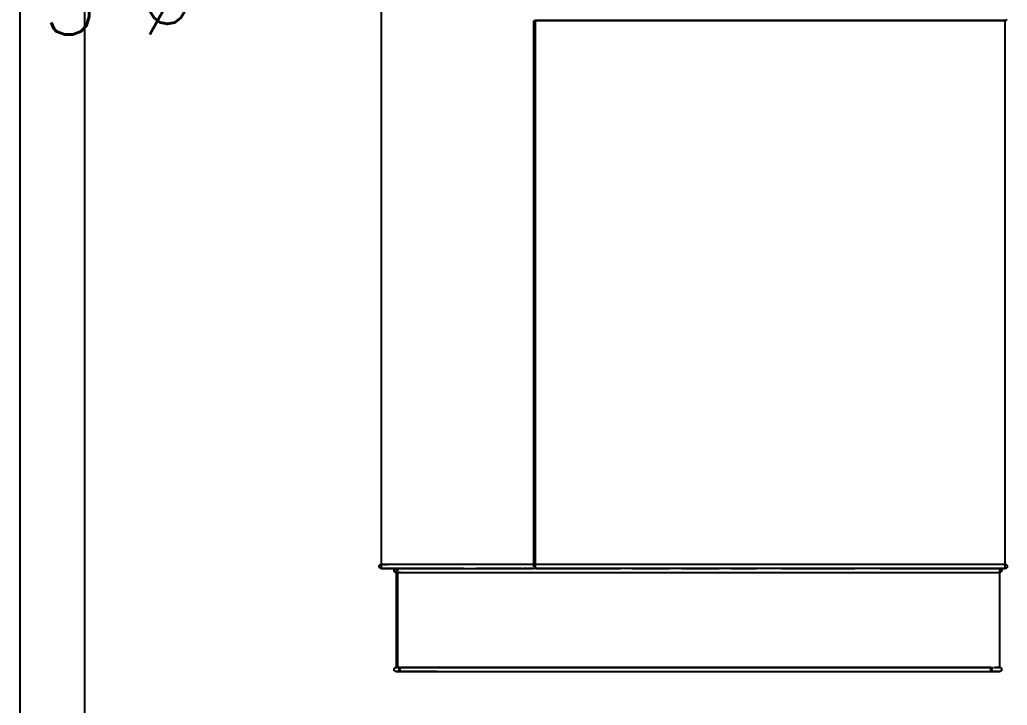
# Model space of a CAD drawing. Header units: metres. Extents: x -658 to -58, y -713 to -118.
# Drawn here: x -320.395 to -318.829, y -143.551 to -142.464 of the extents above; entities that cross this region are included whole.
import ezdxf
from ezdxf.enums import TextEntityAlignment as Align

# ---------------------------------------------------------------- set-up
doc = ezdxf.new("R2010")
doc.units = ezdxf.units.M
doc.header["$LTSCALE"] = 100
doc.layers.add('DRAIN-LW', color=2, linetype='Continuous')
doc.layers.add('plan', color=8, linetype='Continuous')
doc.layers.add('DRAINAGE  TEXT', color=3, linetype='Continuous', lineweight=25)
doc.styles.add('mech', font='romans.shx')

# ---------------------------------------------------------------- blocks, each defined once
blk = doc.blocks.new('Boxplay_Two_Seat_Settee_Sofa__-_HighTower_13286 - Boxplay_Two_Seat_Settee_Sofa__-_HighTower_13286-V113-الدور الارضي')
for p, q in [((-0.8402, 0.454), (-0.8431, 0.454)), ((-0.8431, 0.4488), (-0.8431, 0.454)), ((-0.8431, 0.454), (-0.8431, 0.454)), ((-0.8431, 0.4468), (-0.8431, 0.454)), ((-0.8431, 0.3237), (-0.8431, 0.4488)), ((0.3431, 0.454), (-0.8399, 0.454)), ((-0.8367, 0.454), (-0.8367, 0.4446)), ((-1.0065, 0.4304), (-1.0065, 0.4304)), ((-1.0033, 0.4227), (-1.0033, 0.4273)), ((-1.0033, 0.4273), (-1.0033, 0.4241)), ((-1.0004, 0.4276), (-0.8488, 0.4276)), ((-0.8466, 0.4305), (-1.0002, 0.4305)), ((-1.0001, 0.4304), (-1.0001, 0.4227)), ((-1.0001, 0.4238), (-1.0001, 0.4284)), ((-1.0001, 0.4229), (-1.0001, -0.5114)), ((-0.8494, 0.4304), (-0.8494, 0.4304)), ((-0.8469, 0.4276), (-0.8453, 0.4276)), ((-0.8431, 0.4305), (-0.8463, 0.4305)), ((-0.8431, 0.4304), (-0.8431, 0.4282)), ((-1.0065, 0.3652), (-1.0065, 0.2479)), ((-0.8431, 0.251), (-0.8431, 0.3028)), ((-0.8431, 0.2446), (-0.8431, 0.251)), ((-0.8431, 0.2312), (-0.8431, 0.2446)), ((-0.8431, 0.2233), (-0.8431, 0.229)), ((-1.0065, 0.2088), (-1.0065, 0.1517)), ((-0.8401, 0.2098), (-0.8431, 0.2098)), ((-0.8431, 0.2087), (-0.8431, 0.0744)), ((0.0263, 0.2127), (-0.8408, 0.2127)), ((0.0263, 0.2098), (-0.8399, 0.2098)), ((-0.8367, 0.2096), (-0.8367, 0.2098)), ((-0.8367, 0.2088), (-0.8367, 0.2096)), ((-0.8367, 0.2088), (-0.8367, 0.2096)), ((-0.8367, 0.2085), (-0.8367, 0.2088)), ((-0.8367, 0.2085), (-0.8367, 0.2088)), ((0.0263, 0.2098), (0.0263, 0.2098)), ((0.0263, 0.2041), (0.0263, 0.2098)), ((0.0263, -0.5224), (0.0263, 0.2041)), ((-1.0065, 0.1338), (-1.0065, 0.0737)), ((-0.8431, 0.0558), (-0.8431, -0.0038)), ((-1.0065, 0.0349), (-1.0065, -0.0637)), ((-0.8431, -0.0222), (-0.8431, -0.0819)), ((-1.0065, -0.1027), (-1.0065, -0.1447)), ((-0.8431, -0.0997), (-0.8431, -0.1416)), ((-1.0065, -0.1632), (-1.0065, -0.2972)), ((-0.8431, -0.1806), (-0.8431, -0.2972)), ((-1.0065, -0.3362), (-1.0065, -0.511)), ((-0.8431, -0.3364), (-0.8431, -0.5128)), ((-1.0033, -0.5157), (-1.0033, -0.5112)), ((-1.0033, -0.5122), (-1.0033, -0.5157)), ((-1.0033, -0.5157), (-1.0033, -0.5157)), ((-0.8431, -0.5128), (-0.8431, -0.5188)), ((-1.0001, -0.5189), (-1.0001, -0.5258)), ((-1.0001, -0.5267), (-0.8431, -0.5267)), ((-0.8431, -0.5188), (-0.8431, -0.5258)), ((-0.8431, -0.5282), (-0.8431, -0.5252)), ((-0.8431, -0.5347), (-0.8431, -0.5282)), ((0.0263, -0.5282), (0.0263, -0.5224)), ((0.0263, -0.5347), (0.0263, -0.5282)), ((-0.8431, -0.5355), (0.0263, -0.5355))]:
    blk.add_line(p, q)
at = {"flags": 128}
for points in [[(-0.8431, 0.454), (-0.8431, 0.4541), (-0.8431, 0.4542), (-0.8431, 0.4544), (-0.843, 0.4545), (-0.843, 0.4546), (-0.843, 0.4547), (-0.8429, 0.4549), (-0.8429, 0.455), (-0.8429, 0.4551), (-0.8428, 0.4552), (-0.8428, 0.4553), (-0.8427, 0.4555), (-0.8427, 0.4556), (-0.8426, 0.4557), (-0.8425, 0.4558), (-0.8424, 0.4559), (-0.8424, 0.456), (-0.8423, 0.4561), (-0.8422, 0.4562), (-0.8421, 0.4563), (-0.842, 0.4564), (-0.8419, 0.4564), (-0.8418, 0.4565), (-0.8417, 0.4566), (-0.8416, 0.4567), (-0.8415, 0.4567), (-0.8414, 0.4568), (-0.8413, 0.4568), (-0.8412, 0.4569), (-0.841, 0.4569), (-0.8409, 0.457), (-0.8408, 0.457), (-0.8407, 0.4571), (-0.8406, 0.4571), (-0.8404, 0.4571), (-0.8403, 0.4571), (-0.8402, 0.4572), (-0.8401, 0.4572), (-0.8399, 0.4572), (-0.8399, 0.4572)], [(-0.8399, 0.4572), (-0.8398, 0.4572), (-0.8396, 0.4572), (-0.8395, 0.4571), (-0.8394, 0.4571), (-0.8393, 0.4571), (-0.8391, 0.4571), (-0.839, 0.457), (-0.8389, 0.457), (-0.8388, 0.457), (-0.8387, 0.4569), (-0.8385, 0.4569), (-0.8384, 0.4568), (-0.8383, 0.4567), (-0.8382, 0.4567), (-0.8381, 0.4566), (-0.838, 0.4565), (-0.8379, 0.4565), (-0.8378, 0.4564), (-0.8377, 0.4563), (-0.8376, 0.4562), (-0.8375, 0.4561), (-0.8375, 0.456), (-0.8374, 0.4559), (-0.8373, 0.4558), (-0.8372, 0.4557), (-0.8372, 0.4556), (-0.8371, 0.4555), (-0.837, 0.4554), (-0.837, 0.4553), (-0.8369, 0.4551), (-0.8369, 0.455), (-0.8369, 0.4549), (-0.8368, 0.4548), (-0.8368, 0.4547), (-0.8368, 0.4545), (-0.8368, 0.4544), (-0.8367, 0.4543), (-0.8367, 0.4542), (-0.8367, 0.454), (-0.8367, 0.454)], [(-0.8431, 0.454), (-0.8431, 0.454), (-0.8431, 0.454), (-0.8431, 0.4539), (-0.8431, 0.4539), (-0.8431, 0.4539), (-0.8431, 0.4538), (-0.8431, 0.4537), (-0.8431, 0.4537), (-0.8431, 0.4536), (-0.8431, 0.4535), (-0.8431, 0.4534), (-0.8431, 0.4533), (-0.8431, 0.4531), (-0.8431, 0.453), (-0.8431, 0.4529), (-0.8431, 0.4527), (-0.8431, 0.4526), (-0.8431, 0.4524), (-0.8431, 0.4522), (-0.8431, 0.4521), (-0.8431, 0.4519), (-0.8431, 0.4517), (-0.8431, 0.4515), (-0.8431, 0.4513), (-0.8431, 0.4511), (-0.8431, 0.4509), (-0.8431, 0.4506), (-0.8431, 0.4504), (-0.8431, 0.4502), (-0.8431, 0.4499), (-0.8431, 0.4497), (-0.8431, 0.4495), (-0.8431, 0.4492), (-0.8431, 0.449), (-0.8431, 0.4488)], [(-0.8431, 0.4488), (-0.8431, 0.4022), (-0.8431, 0.3552), (-0.8431, 0.308), (-0.8431, 0.2608), (-0.8431, 0.251)], [(-0.8367, 0.4488), (-0.8367, 0.4491), (-0.8367, 0.4493), (-0.8367, 0.4496), (-0.8367, 0.4498), (-0.8367, 0.45), (-0.8367, 0.4503), (-0.8367, 0.4505), (-0.8367, 0.4507), (-0.8367, 0.451), (-0.8367, 0.4512), (-0.8367, 0.4514), (-0.8367, 0.4516), (-0.8367, 0.4518), (-0.8367, 0.452), (-0.8367, 0.4521), (-0.8367, 0.4523), (-0.8367, 0.4525), (-0.8367, 0.4526), (-0.8367, 0.4528), (-0.8367, 0.4529), (-0.8367, 0.4531), (-0.8367, 0.4532), (-0.8367, 0.4533), (-0.8367, 0.4534), (-0.8367, 0.4535), (-0.8367, 0.4536), (-0.8367, 0.4537), (-0.8367, 0.4538), (-0.8367, 0.4538), (-0.8367, 0.4539), (-0.8367, 0.4539), (-0.8367, 0.454), (-0.8367, 0.454), (-0.8367, 0.454)], [(-0.8367, 0.454), (-0.8367, 0.454), (-0.8367, 0.454)], [(-0.8367, 0.251), (-0.8367, 0.2983), (-0.8367, 0.3455), (-0.8367, 0.3925), (-0.8367, 0.4392), (-0.8367, 0.4488)], [(-1.0065, 0.4304), (-1.0065, 0.4306), (-1.0065, 0.4307), (-1.0065, 0.4308), (-1.0064, 0.4309), (-1.0064, 0.4311), (-1.0064, 0.4312), (-1.0064, 0.4313), (-1.0063, 0.4314), (-1.0063, 0.4315), (-1.0062, 0.4317), (-1.0062, 0.4318), (-1.0061, 0.4319), (-1.0061, 0.432), (-1.006, 0.4321), (-1.0059, 0.4322), (-1.0058, 0.4323), (-1.0058, 0.4324), (-1.0057, 0.4325), (-1.0056, 0.4326), (-1.0055, 0.4327), (-1.0054, 0.4328), (-1.0053, 0.4329), (-1.0052, 0.433), (-1.0051, 0.433), (-1.005, 0.4331), (-1.0049, 0.4332), (-1.0048, 0.4332), (-1.0047, 0.4333), (-1.0046, 0.4333), (-1.0045, 0.4334), (-1.0043, 0.4334), (-1.0042, 0.4335), (-1.0041, 0.4335), (-1.004, 0.4335), (-1.0038, 0.4336), (-1.0037, 0.4336), (-1.0036, 0.4336), (-1.0035, 0.4336), (-1.0033, 0.4336), (-1.0033, 0.4336)], [(-1.0065, 0.4304), (-1.0065, 0.4304), (-1.0065, 0.4304), (-1.0065, 0.4304), (-1.0065, 0.4303), (-1.0065, 0.4303), (-1.0065, 0.4302), (-1.0065, 0.4301), (-1.0065, 0.43), (-1.0065, 0.4299), (-1.0065, 0.4298), (-1.0065, 0.4297), (-1.0065, 0.4295), (-1.0065, 0.4294), (-1.0065, 0.4292), (-1.0065, 0.429), (-1.0065, 0.4289), (-1.0065, 0.4287), (-1.0065, 0.4285), (-1.0065, 0.4282), (-1.0065, 0.428), (-1.0065, 0.4278), (-1.0065, 0.4276), (-1.0065, 0.4273), (-1.0065, 0.427), (-1.0065, 0.4268), (-1.0065, 0.4265), (-1.0065, 0.4262), (-1.0065, 0.426), (-1.0065, 0.4257), (-1.0065, 0.4254), (-1.0065, 0.4251), (-1.0065, 0.4248), (-1.0065, 0.4245), (-1.0065, 0.4242), (-1.0065, 0.4238), (-1.0065, 0.4235), (-1.0065, 0.4232), (-1.0065, 0.4229)], [(-1.0065, 0.373), (-1.0065, 0.3958), (-1.0065, 0.4131), (-1.0065, 0.4251), (-1.0065, 0.4304)], [(-1.0065, 0.4229), (-1.0065, 0.0708), (-1.0065, -0.2814), (-1.0065, -0.5114)], [(-1.0033, 0.4336), (-1.0032, 0.4336), (-1.003, 0.4336), (-1.0029, 0.4336), (-1.0028, 0.4336), (-1.0027, 0.4335), (-1.0025, 0.4335), (-1.0024, 0.4335), (-1.0023, 0.4334), (-1.0022, 0.4334), (-1.0021, 0.4334), (-1.0019, 0.4333), (-1.0018, 0.4332), (-1.0017, 0.4332), (-1.0016, 0.4331), (-1.0015, 0.4331), (-1.0014, 0.433), (-1.0013, 0.4329), (-1.0012, 0.4328), (-1.0011, 0.4327), (-1.001, 0.4326), (-1.0009, 0.4326), (-1.0009, 0.4325), (-1.0008, 0.4324), (-1.0007, 0.4323), (-1.0006, 0.4321), (-1.0006, 0.432), (-1.0005, 0.4319), (-1.0004, 0.4318), (-1.0004, 0.4317), (-1.0003, 0.4316), (-1.0003, 0.4315), (-1.0003, 0.4313), (-1.0002, 0.4312), (-1.0002, 0.4311), (-1.0002, 0.431), (-1.0002, 0.4308), (-1.0001, 0.4307), (-1.0001, 0.4306), (-1.0001, 0.4305), (-1.0001, 0.4304)], [(-1.0001, -0.5114), (-1.0001, -0.1593), (-1.0001, 0.193), (-1.0001, 0.4229)], [(-0.8494, 0.4304), (-0.8494, 0.4306), (-0.8494, 0.4307), (-0.8494, 0.4308), (-0.8494, 0.4309), (-0.8494, 0.4311), (-0.8493, 0.4312), (-0.8493, 0.4313), (-0.8493, 0.4314), (-0.8492, 0.4315), (-0.8492, 0.4317), (-0.8491, 0.4318), (-0.8491, 0.4319), (-0.849, 0.432), (-0.8489, 0.4321), (-0.8489, 0.4322), (-0.8488, 0.4323), (-0.8487, 0.4324), (-0.8486, 0.4325), (-0.8485, 0.4326), (-0.8485, 0.4327), (-0.8484, 0.4328), (-0.8483, 0.4329), (-0.8482, 0.433), (-0.8481, 0.433), (-0.848, 0.4331), (-0.8479, 0.4332), (-0.8477, 0.4332), (-0.8476, 0.4333), (-0.8475, 0.4333), (-0.8474, 0.4334), (-0.8473, 0.4334), (-0.8472, 0.4335), (-0.847, 0.4335), (-0.8469, 0.4335), (-0.8468, 0.4336), (-0.8467, 0.4336), (-0.8465, 0.4336), (-0.8464, 0.4336), (-0.8463, 0.4336), (-0.8462, 0.4336)], [(-0.8494, 0.4304), (-0.8494, 0.4304), (-0.8494, 0.4304), (-0.8494, 0.4304), (-0.8494, 0.4303), (-0.8494, 0.4303), (-0.8494, 0.4302), (-0.8494, 0.4301), (-0.8494, 0.43), (-0.8494, 0.4299), (-0.8494, 0.4298), (-0.8494, 0.4297), (-0.8494, 0.4295), (-0.8494, 0.4294), (-0.8494, 0.4292), (-0.8494, 0.429), (-0.8494, 0.4289), (-0.8494, 0.4287), (-0.8494, 0.4285), (-0.8494, 0.4282), (-0.8494, 0.428), (-0.8494, 0.4278), (-0.8494, 0.4276), (-0.8494, 0.4273), (-0.8494, 0.427), (-0.8494, 0.4268), (-0.8494, 0.4265), (-0.8494, 0.4262), (-0.8494, 0.426), (-0.8494, 0.4257), (-0.8494, 0.4254), (-0.8494, 0.4251), (-0.8494, 0.4248), (-0.8494, 0.4245), (-0.8494, 0.4242), (-0.8494, 0.4238), (-0.8494, 0.4235), (-0.8494, 0.4232), (-0.8494, 0.4229)], [(-0.8494, 0.4236), (-0.8494, 0.4251), (-0.8494, 0.4304)], [(-0.8494, 0.4229), (-0.8494, 0.0708), (-0.8494, -0.2814), (-0.8494, -0.5114)], [(-0.8462, 0.4336), (-0.8461, 0.4336), (-0.846, 0.4336), (-0.8459, 0.4336), (-0.8457, 0.4336), (-0.8456, 0.4335), (-0.8455, 0.4335), (-0.8454, 0.4335), (-0.8452, 0.4334), (-0.8451, 0.4334), (-0.845, 0.4334), (-0.8449, 0.4333), (-0.8448, 0.4332), (-0.8447, 0.4332), (-0.8446, 0.4331), (-0.8445, 0.4331), (-0.8444, 0.433), (-0.8443, 0.4329), (-0.8442, 0.4328), (-0.8441, 0.4327), (-0.844, 0.4326), (-0.8439, 0.4326), (-0.8438, 0.4325), (-0.8437, 0.4324), (-0.8436, 0.4323), (-0.8436, 0.4321), (-0.8435, 0.432), (-0.8434, 0.4319), (-0.8434, 0.4318), (-0.8433, 0.4317), (-0.8433, 0.4316), (-0.8432, 0.4315), (-0.8432, 0.4313), (-0.8432, 0.4312), (-0.8431, 0.4311), (-0.8431, 0.431), (-0.8431, 0.4308), (-0.8431, 0.4307)], [(-1.0065, 0.3652), (-1.0065, 0.3655), (-1.0065, 0.3658), (-1.0065, 0.3661), (-1.0065, 0.3664), (-1.0065, 0.3667), (-1.0065, 0.3671), (-1.0065, 0.3674), (-1.0065, 0.3677), (-1.0065, 0.368), (-1.0065, 0.3683), (-1.0065, 0.3685), (-1.0065, 0.3688), (-1.0065, 0.3691), (-1.0065, 0.3694), (-1.0065, 0.3696), (-1.0065, 0.3699), (-1.0065, 0.3702), (-1.0065, 0.3704), (-1.0065, 0.3706), (-1.0065, 0.3709), (-1.0065, 0.3711), (-1.0065, 0.3713), (-1.0065, 0.3715), (-1.0065, 0.3717), (-1.0065, 0.3718), (-1.0065, 0.372), (-1.0065, 0.3722), (-1.0065, 0.3723), (-1.0065, 0.3724), (-1.0065, 0.3726), (-1.0065, 0.3727), (-1.0065, 0.3728), (-1.0065, 0.3729), (-1.0065, 0.3729), (-1.0065, 0.373)], [(-0.8431, 0.251), (-0.8431, 0.2507), (-0.8431, 0.2505), (-0.8431, 0.2502), (-0.8431, 0.25), (-0.8431, 0.2497), (-0.8431, 0.2495), (-0.8431, 0.2492), (-0.8431, 0.249), (-0.8431, 0.2487), (-0.8431, 0.2485), (-0.8431, 0.2483), (-0.8431, 0.248), (-0.8431, 0.2478), (-0.8431, 0.2476), (-0.8431, 0.2474), (-0.8431, 0.2472), (-0.8431, 0.247), (-0.8431, 0.2468), (-0.8431, 0.2466), (-0.8431, 0.2464), (-0.8431, 0.2462), (-0.8431, 0.2461), (-0.8431, 0.2459), (-0.8431, 0.2457), (-0.8431, 0.2456), (-0.8431, 0.2455), (-0.8431, 0.2453), (-0.8431, 0.2452), (-0.8431, 0.2451), (-0.8431, 0.245), (-0.8431, 0.2449), (-0.8431, 0.2448), (-0.8431, 0.2447), (-0.8431, 0.2447), (-0.8431, 0.2446), (-0.8431, 0.2446), (-0.8431, 0.2446)], [(-0.8367, 0.2446), (-0.8367, 0.2446), (-0.8367, 0.2447), (-0.8367, 0.2447), (-0.8367, 0.2448), (-0.8367, 0.2449), (-0.8367, 0.245), (-0.8367, 0.2451), (-0.8367, 0.2452), (-0.8367, 0.2453), (-0.8367, 0.2454), (-0.8367, 0.2456), (-0.8367, 0.2457), (-0.8367, 0.2459), (-0.8367, 0.246), (-0.8367, 0.2462), (-0.8367, 0.2464), (-0.8367, 0.2465), (-0.8367, 0.2467), (-0.8367, 0.2469), (-0.8367, 0.2471), (-0.8367, 0.2473), (-0.8367, 0.2476), (-0.8367, 0.2478), (-0.8367, 0.248), (-0.8367, 0.2482), (-0.8367, 0.2485), (-0.8367, 0.2487), (-0.8367, 0.2489), (-0.8367, 0.2492), (-0.8367, 0.2494), (-0.8367, 0.2497), (-0.8367, 0.2499), (-0.8367, 0.2502), (-0.8367, 0.2504), (-0.8367, 0.2507), (-0.8367, 0.2509), (-0.8367, 0.251)], [(-0.8431, 0.2446), (-0.8431, 0.2246), (-0.8431, 0.2131)], [(-0.8367, 0.2096), (-0.8367, 0.2221), (-0.8367, 0.2412), (-0.8367, 0.2446)], [(-0.8431, -0.5114), (-0.8431, -0.1593), (-0.8431, 0.193), (-0.8431, 0.2256)], [(-0.843, 0.2103), (-0.843, 0.2105), (-0.843, 0.2106), (-0.8429, 0.2107)], [(-0.8369, 0.2107), (-0.8368, 0.2106), (-0.8368, 0.2105), (-0.8368, 0.2104), (-0.8368, 0.2102), (-0.8367, 0.2101), (-0.8367, 0.21), (-0.8367, 0.2099), (-0.8367, 0.2098)], [(-0.8368, 0.2132), (-0.8367, 0.213), (-0.8367, 0.2129), (-0.8367, 0.2128)], [(-0.8368, 0.2132), (-0.8367, 0.213), (-0.8367, 0.2129), (-0.8367, 0.2128)], [(-0.8367, 0.2041), (-0.8367, 0.2043), (-0.8367, 0.2046), (-0.8367, 0.2048), (-0.8367, 0.2051), (-0.8367, 0.2053), (-0.8367, 0.2055), (-0.8367, 0.2058), (-0.8367, 0.206), (-0.8367, 0.2063), (-0.8367, 0.2065), (-0.8367, 0.2067), (-0.8367, 0.2069), (-0.8367, 0.2071), (-0.8367, 0.2073), (-0.8367, 0.2075), (-0.8367, 0.2077), (-0.8367, 0.2079), (-0.8367, 0.2081), (-0.8367, 0.2083), (-0.8367, 0.2084), (-0.8367, 0.2086), (-0.8367, 0.2087), (-0.8367, 0.2089), (-0.8367, 0.209), (-0.8367, 0.2091), (-0.8367, 0.2092), (-0.8367, 0.2093), (-0.8367, 0.2094), (-0.8367, 0.2095), (-0.8367, 0.2096), (-0.8367, 0.2096), (-0.8367, 0.2097), (-0.8367, 0.2098), (-0.8367, 0.2098), (-0.8367, 0.2098), (-0.8367, 0.2098), (-0.8367, 0.2098)], [(-0.8367, 0.2098), (-0.8367, 0.2098), (-0.8367, 0.2098)], [(-0.8367, -0.5224), (-0.8367, -0.3603), (-0.8367, -0.1978), (-0.8367, -0.0353), (-0.8367, 0.127), (-0.8367, 0.2041)], [(0.0263, 0.2129), (0.0263, 0.213), (0.0263, 0.2131)], [(0.0263, 0.2098), (0.0263, 0.21), (0.0263, 0.2101), (0.0263, 0.2102), (0.0263, 0.2103), (0.0263, 0.2105), (0.0263, 0.2106), (0.0264, 0.2107)], [(0.0263, 0.2098), (0.0263, 0.2098), (0.0263, 0.2098), (0.0263, 0.2098), (0.0263, 0.2098), (0.0263, 0.2097), (0.0263, 0.2096), (0.0263, 0.2096), (0.0263, 0.2095), (0.0263, 0.2094), (0.0263, 0.2093), (0.0263, 0.2092), (0.0263, 0.2091), (0.0263, 0.209), (0.0263, 0.2089), (0.0263, 0.2087), (0.0263, 0.2086), (0.0263, 0.2084), (0.0263, 0.2083), (0.0263, 0.2081), (0.0263, 0.2079), (0.0263, 0.2077), (0.0263, 0.2075), (0.0263, 0.2073), (0.0263, 0.2071), (0.0263, 0.2069), (0.0263, 0.2067), (0.0263, 0.2065), (0.0263, 0.2062), (0.0263, 0.206), (0.0263, 0.2058), (0.0263, 0.2055), (0.0263, 0.2053), (0.0263, 0.2051), (0.0263, 0.2048), (0.0263, 0.2046), (0.0263, 0.2043), (0.0263, 0.2041)], [(0.0263, 0.2041), (0.0263, 0.042), (0.0263, -0.1205), (0.0263, -0.283), (0.0263, -0.4453), (0.0263, -0.5224)], [(-1.0065, -0.5189), (-1.0065, -0.5189), (-1.0065, -0.5188), (-1.0065, -0.5188), (-1.0065, -0.5187), (-1.0065, -0.5186), (-1.0065, -0.5186), (-1.0065, -0.5185), (-1.0065, -0.5183), (-1.0065, -0.5182), (-1.0065, -0.5181), (-1.0065, -0.5179), (-1.0065, -0.5178), (-1.0065, -0.5176), (-1.0065, -0.5174), (-1.0065, -0.5172), (-1.0065, -0.517), (-1.0065, -0.5168), (-1.0065, -0.5166), (-1.0065, -0.5164), (-1.0065, -0.5162), (-1.0065, -0.5159), (-1.0065, -0.5157), (-1.0065, -0.5154), (-1.0065, -0.5151), (-1.0065, -0.5149), (-1.0065, -0.5146), (-1.0065, -0.5143), (-1.0065, -0.514), (-1.0065, -0.5137), (-1.0065, -0.5134), (-1.0065, -0.5131), (-1.0065, -0.5128), (-1.0065, -0.5125), (-1.0065, -0.5122), (-1.0065, -0.5119), (-1.0065, -0.5115), (-1.0065, -0.5112), (-1.0065, -0.511)], [(-1.0065, -0.5114), (-1.0065, -0.5117), (-1.0065, -0.512), (-1.0065, -0.5123), (-1.0065, -0.5126), (-1.0065, -0.5129), (-1.0065, -0.5132), (-1.0065, -0.5136), (-1.0065, -0.5138), (-1.0065, -0.5141), (-1.0065, -0.5144), (-1.0065, -0.5147), (-1.0065, -0.515), (-1.0065, -0.5153), (-1.0065, -0.5155), (-1.0065, -0.5158), (-1.0065, -0.516), (-1.0065, -0.5163), (-1.0065, -0.5165), (-1.0065, -0.5167), (-1.0065, -0.5169), (-1.0065, -0.5171), (-1.0065, -0.5173), (-1.0065, -0.5175), (-1.0065, -0.5177), (-1.0065, -0.5179), (-1.0065, -0.518), (-1.0065, -0.5181), (-1.0065, -0.5183), (-1.0065, -0.5184), (-1.0065, -0.5185), (-1.0065, -0.5186), (-1.0065, -0.5187), (-1.0065, -0.5187), (-1.0065, -0.5188), (-1.0065, -0.5188), (-1.0065, -0.5189), (-1.0065, -0.5189)], [(-0.8494, -0.5114), (-0.8494, -0.5117), (-0.8494, -0.512), (-0.8494, -0.5123), (-0.8494, -0.5126), (-0.8494, -0.5129), (-0.8494, -0.5132), (-0.8494, -0.5136), (-0.8494, -0.5138), (-0.8494, -0.5141), (-0.8494, -0.5144), (-0.8494, -0.5147), (-0.8494, -0.515), (-0.8494, -0.5153), (-0.8494, -0.5155), (-0.8494, -0.5158), (-0.8494, -0.516), (-0.8494, -0.5163), (-0.8494, -0.5165), (-0.8494, -0.5167), (-0.8494, -0.5169), (-0.8494, -0.5171), (-0.8494, -0.5173), (-0.8494, -0.5175), (-0.8494, -0.5177), (-0.8494, -0.5179), (-0.8494, -0.518), (-0.8494, -0.5181), (-0.8494, -0.5183), (-0.8494, -0.5184), (-0.8494, -0.5185), (-0.8494, -0.5186), (-0.8494, -0.5187), (-0.8494, -0.5187), (-0.8494, -0.5188), (-0.8494, -0.5188), (-0.8494, -0.5189), (-0.8494, -0.5189)], [(-0.8431, -0.5189), (-0.8431, -0.5189), (-0.8431, -0.5188), (-0.8431, -0.5188), (-0.8431, -0.5187), (-0.8431, -0.5186), (-0.8431, -0.5185), (-0.8431, -0.5184), (-0.8431, -0.5183), (-0.8431, -0.5182), (-0.8431, -0.5181), (-0.8431, -0.5179), (-0.8431, -0.5178), (-0.8431, -0.5176), (-0.8431, -0.5174), (-0.8431, -0.5172), (-0.8431, -0.517), (-0.8431, -0.5168), (-0.8431, -0.5166), (-0.8431, -0.5164), (-0.8431, -0.5161), (-0.8431, -0.5159), (-0.8431, -0.5156), (-0.8431, -0.5154), (-0.8431, -0.5151), (-0.8431, -0.5148), (-0.8431, -0.5146), (-0.8431, -0.5143), (-0.8431, -0.514), (-0.8431, -0.5137), (-0.8431, -0.5134), (-0.8431, -0.5131), (-0.8431, -0.5128), (-0.8431, -0.5125), (-0.8431, -0.5121), (-0.8431, -0.5118), (-0.8431, -0.5115), (-0.8431, -0.5114)], [(-1.0065, -0.5189), (-1.0065, -0.5258), (-1.0065, -0.5267)], [(-1.0065, -0.5267), (-1.0065, -0.5233), (-1.0065, -0.5189)], [(-1.0033, -0.5299), (-1.0034, -0.5299), (-1.0036, -0.5299), (-1.0037, -0.5298), (-1.0038, -0.5298), (-1.0039, -0.5298), (-1.0041, -0.5298), (-1.0042, -0.5297), (-1.0043, -0.5297), (-1.0044, -0.5297), (-1.0045, -0.5296), (-1.0047, -0.5296), (-1.0048, -0.5295), (-1.0049, -0.5294), (-1.005, -0.5294), (-1.0051, -0.5293), (-1.0052, -0.5292), (-1.0053, -0.5292), (-1.0054, -0.5291), (-1.0055, -0.529), (-1.0056, -0.5289), (-1.0057, -0.5288), (-1.0057, -0.5287), (-1.0058, -0.5286), (-1.0059, -0.5285), (-1.006, -0.5284), (-1.006, -0.5283), (-1.0061, -0.5282), (-1.0062, -0.5281), (-1.0062, -0.528), (-1.0063, -0.5278), (-1.0063, -0.5277), (-1.0063, -0.5276), (-1.0064, -0.5275), (-1.0064, -0.5274), (-1.0064, -0.5272), (-1.0064, -0.5271), (-1.0065, -0.527), (-1.0065, -0.5269), (-1.0065, -0.5267), (-1.0065, -0.5267)], [(-1.0001, -0.5267), (-1.0001, -0.5268), (-1.0001, -0.5269), (-1.0001, -0.5271), (-1.0002, -0.5272), (-1.0002, -0.5273), (-1.0002, -0.5274), (-1.0002, -0.5276), (-1.0003, -0.5277), (-1.0003, -0.5278), (-1.0004, -0.5279), (-1.0004, -0.528), (-1.0005, -0.5282), (-1.0005, -0.5283), (-1.0006, -0.5284), (-1.0007, -0.5285), (-1.0008, -0.5286), (-1.0008, -0.5287), (-1.0009, -0.5288), (-1.001, -0.5289), (-1.0011, -0.529), (-1.0012, -0.5291), (-1.0013, -0.5291), (-1.0014, -0.5292), (-1.0015, -0.5293), (-1.0016, -0.5294), (-1.0017, -0.5294), (-1.0018, -0.5295), (-1.0019, -0.5296), (-1.002, -0.5296), (-1.0021, -0.5297), (-1.0023, -0.5297), (-1.0024, -0.5297), (-1.0025, -0.5298), (-1.0026, -0.5298), (-1.0028, -0.5298), (-1.0029, -0.5298), (-1.003, -0.5299), (-1.0031, -0.5299), (-1.0033, -0.5299), (-1.0033, -0.5299)], [(-1.0001, -0.5267), (-1.0001, -0.5233), (-1.0001, -0.5189)], [(-1.0001, -0.5229), (-1.0001, -0.5258), (-1.0001, -0.5267)], [(-0.8494, -0.5189), (-0.8494, -0.5258), (-0.8494, -0.5267)], [(-0.8462, -0.5299), (-0.8464, -0.5299), (-0.8465, -0.5299), (-0.8466, -0.5298), (-0.8468, -0.5298), (-0.8469, -0.5298), (-0.847, -0.5298), (-0.8471, -0.5297), (-0.8472, -0.5297), (-0.8474, -0.5297), (-0.8475, -0.5296), (-0.8476, -0.5296), (-0.8477, -0.5295), (-0.8478, -0.5294), (-0.8479, -0.5294), (-0.848, -0.5293), (-0.8481, -0.5292), (-0.8482, -0.5292), (-0.8483, -0.5291), (-0.8484, -0.529), (-0.8485, -0.5289), (-0.8486, -0.5288), (-0.8487, -0.5287), (-0.8488, -0.5286), (-0.8488, -0.5285), (-0.8489, -0.5284), (-0.849, -0.5283), (-0.849, -0.5282), (-0.8491, -0.5281), (-0.8492, -0.528), (-0.8492, -0.5278), (-0.8493, -0.5277), (-0.8493, -0.5276), (-0.8493, -0.5275), (-0.8494, -0.5274), (-0.8494, -0.5272), (-0.8494, -0.5271), (-0.8494, -0.527), (-0.8494, -0.5269), (-0.8494, -0.5267), (-0.8494, -0.5267)], [(-0.8431, -0.5267), (-0.8431, -0.5268), (-0.8431, -0.5269), (-0.8431, -0.5271), (-0.8431, -0.5272), (-0.8431, -0.5273), (-0.8432, -0.5274), (-0.8432, -0.5276), (-0.8432, -0.5277), (-0.8433, -0.5278), (-0.8433, -0.5279), (-0.8434, -0.528), (-0.8434, -0.5282), (-0.8435, -0.5283), (-0.8436, -0.5284), (-0.8436, -0.5285), (-0.8437, -0.5286), (-0.8438, -0.5287), (-0.8439, -0.5288), (-0.8439, -0.5289), (-0.844, -0.529), (-0.8441, -0.5291), (-0.8442, -0.5291), (-0.8443, -0.5292), (-0.8444, -0.5293), (-0.8445, -0.5294), (-0.8446, -0.5294), (-0.8448, -0.5295), (-0.8449, -0.5296), (-0.845, -0.5296), (-0.8451, -0.5297), (-0.8452, -0.5297), (-0.8453, -0.5297), (-0.8455, -0.5298), (-0.8456, -0.5298), (-0.8457, -0.5298), (-0.8458, -0.5298), (-0.846, -0.5299), (-0.8461, -0.5299), (-0.8462, -0.5299), (-0.8462, -0.5299)], [(-0.8431, -0.5267), (-0.8431, -0.5233), (-0.8431, -0.5189)], [(-0.8431, -0.5221), (-0.8431, -0.5258), (-0.8431, -0.5267)], [(-0.8431, -0.525), (-0.8431, -0.5253), (-0.8431, -0.5255), (-0.8431, -0.5257), (-0.8431, -0.5259), (-0.8431, -0.5261), (-0.8431, -0.5262), (-0.8431, -0.5264), (-0.8431, -0.5266), (-0.8431, -0.5268), (-0.8431, -0.5269), (-0.8431, -0.5271), (-0.8431, -0.5272), (-0.8431, -0.5273), (-0.8431, -0.5275), (-0.8431, -0.5276), (-0.8431, -0.5277), (-0.8431, -0.5278), (-0.8431, -0.5279), (-0.8431, -0.5279), (-0.8431, -0.528), (-0.8431, -0.5281), (-0.8431, -0.5281), (-0.8431, -0.5281), (-0.8431, -0.5282)], [(-0.8431, -0.5282), (-0.8431, -0.5335), (-0.8431, -0.5355), (-0.8431, -0.5355)], [(-0.8367, -0.5282), (-0.8367, -0.5281), (-0.8367, -0.5281), (-0.8367, -0.5281), (-0.8367, -0.528), (-0.8367, -0.5279), (-0.8367, -0.5279), (-0.8367, -0.5278), (-0.8367, -0.5277), (-0.8367, -0.5276), (-0.8367, -0.5275), (-0.8367, -0.5273), (-0.8367, -0.5272), (-0.8367, -0.5271), (-0.8367, -0.5269), (-0.8367, -0.5268), (-0.8367, -0.5266), (-0.8367, -0.5264), (-0.8367, -0.5262), (-0.8367, -0.5261), (-0.8367, -0.5259), (-0.8367, -0.5257), (-0.8367, -0.5255), (-0.8367, -0.5252), (-0.8367, -0.525), (-0.8367, -0.5248), (-0.8367, -0.5246), (-0.8367, -0.5244), (-0.8367, -0.5241), (-0.8367, -0.5239), (-0.8367, -0.5236), (-0.8367, -0.5234), (-0.8367, -0.5231), (-0.8367, -0.5229), (-0.8367, -0.5226), (-0.8367, -0.5224)], [(-0.8367, -0.5355), (-0.8367, -0.5339), (-0.8367, -0.5288), (-0.8367, -0.5282)], [(0.0263, -0.5224), (0.0263, -0.5226), (0.0263, -0.5229), (0.0263, -0.5231), (0.0263, -0.5234), (0.0263, -0.5236), (0.0263, -0.5239), (0.0263, -0.5241), (0.0263, -0.5244), (0.0263, -0.5246), (0.0263, -0.5248), (0.0263, -0.525), (0.0263, -0.5253), (0.0263, -0.5255), (0.0263, -0.5257), (0.0263, -0.5259), (0.0263, -0.5261), (0.0263, -0.5262), (0.0263, -0.5264), (0.0263, -0.5266), (0.0263, -0.5268), (0.0263, -0.5269), (0.0263, -0.5271), (0.0263, -0.5272), (0.0263, -0.5273), (0.0263, -0.5275), (0.0263, -0.5276), (0.0263, -0.5277), (0.0263, -0.5278), (0.0263, -0.5279), (0.0263, -0.5279), (0.0263, -0.528), (0.0263, -0.5281), (0.0263, -0.5281), (0.0263, -0.5281), (0.0263, -0.5282)], [(0.0263, -0.5282), (0.0263, -0.5335), (0.0263, -0.5355), (0.0263, -0.5355)], [(-0.8399, -0.5387), (-0.84, -0.5387), (-0.8402, -0.5387), (-0.8403, -0.5387), (-0.8404, -0.5387), (-0.8405, -0.5386), (-0.8407, -0.5386), (-0.8408, -0.5386), (-0.8409, -0.5385), (-0.841, -0.5385), (-0.8411, -0.5385), (-0.8413, -0.5384), (-0.8414, -0.5383), (-0.8415, -0.5383), (-0.8416, -0.5382), (-0.8417, -0.5382), (-0.8418, -0.5381), (-0.8419, -0.538), (-0.842, -0.5379), (-0.8421, -0.5378), (-0.8422, -0.5377), (-0.8423, -0.5377), (-0.8423, -0.5376), (-0.8424, -0.5375), (-0.8425, -0.5374), (-0.8426, -0.5372), (-0.8426, -0.5371), (-0.8427, -0.537), (-0.8428, -0.5369), (-0.8428, -0.5368), (-0.8429, -0.5367), (-0.8429, -0.5366), (-0.8429, -0.5364), (-0.843, -0.5363), (-0.843, -0.5362), (-0.843, -0.5361), (-0.843, -0.5359), (-0.8431, -0.5358), (-0.8431, -0.5357), (-0.8431, -0.5356), (-0.8431, -0.5355)], [(-0.8367, -0.5355), (-0.8367, -0.5357), (-0.8367, -0.5358), (-0.8367, -0.5359), (-0.8368, -0.536), (-0.8368, -0.5362), (-0.8368, -0.5363), (-0.8368, -0.5364), (-0.8369, -0.5365), (-0.8369, -0.5366), (-0.837, -0.5368), (-0.837, -0.5369), (-0.8371, -0.537), (-0.8371, -0.5371), (-0.8372, -0.5372), (-0.8373, -0.5373), (-0.8374, -0.5374), (-0.8374, -0.5375), (-0.8375, -0.5376), (-0.8376, -0.5377), (-0.8377, -0.5378), (-0.8378, -0.5379), (-0.8379, -0.538), (-0.838, -0.5381), (-0.8381, -0.5381), (-0.8382, -0.5382), (-0.8383, -0.5383), (-0.8384, -0.5383), (-0.8385, -0.5384), (-0.8386, -0.5384), (-0.8387, -0.5385), (-0.8389, -0.5385), (-0.839, -0.5386), (-0.8391, -0.5386), (-0.8392, -0.5386), (-0.8394, -0.5387), (-0.8395, -0.5387), (-0.8396, -0.5387), (-0.8397, -0.5387), (-0.8399, -0.5387), (-0.8399, -0.5387)], [(-0.8367, -0.5335), (-0.8367, -0.5355), (-0.8367, -0.5355)], [(0.0275, -0.5381), (0.0274, -0.538), (0.0273, -0.5379), (0.0272, -0.5378), (0.0272, -0.5377), (0.0271, -0.5377), (0.027, -0.5376), (0.0269, -0.5375), (0.0268, -0.5374), (0.0268, -0.5372), (0.0267, -0.5371), (0.0266, -0.537), (0.0266, -0.5369), (0.0265, -0.5368), (0.0265, -0.5367), (0.0264, -0.5366), (0.0264, -0.5364), (0.0264, -0.5363), (0.0263, -0.5362), (0.0263, -0.5361), (0.0263, -0.5359), (0.0263, -0.5358), (0.0263, -0.5357), (0.0263, -0.5356), (0.0263, -0.5355)]]:
    blk.add_lwpolyline(points, dxfattribs=at)
blk.add_ellipse((-1.2319, -0.5114), major_axis=(-0.2076, 0.1034), ratio=0.998255, start_param=3.598232, end_param=3.604344)
for points in [[(-1.0001, 0.4305), (-1.0002, 0.4305), (-1.0002, 0.4305), (-1.0003, 0.4301), (-1.0003, 0.4295), (-1.0004, 0.4289), (-1.0004, 0.4286)], [(-1.0004, 0.4276), (-1.0003, 0.4268), (-1.0001, 0.4253), (-1.0001, 0.4237), (-1.0001, 0.4229)], [(-1.0001, -0.5128), (-1.0001, -0.5133), (-1.0001, -0.5143), (-1.0002, -0.5157), (-1.0002, -0.5166), (-1.0002, -0.5169)], [(-1.0002, -0.5179), (-1.0002, -0.5181), (-1.0002, -0.5184), (-1.0001, -0.5185)]]:
    blk.add_open_spline(points, degree=3)
blk = doc.blocks.new('A$Cc2be8e3e')
at = {"layer": 'plan'}
blk.add_line((-23.0469, 8.1785), (-23.0469, 3.6785), dxfattribs=at)
at = {"layer": 'plan', "rotation": 90}
blk.add_blockref('Boxplay_Two_Seat_Settee_Sofa__-_HighTower_13286 - Boxplay_Two_Seat_Settee_Sofa__-_HighTower_13286-V113-الدور الارضي', (-22.1222, 5.9695), dxfattribs=at)

msp = doc.modelspace()

# ---------------------------------------------------------------- linework, layer by layer
at = {"layer": 'DRAIN-LW'}
msp.add_line((-320.3949, -140.0842), (-320.3949, -146.2696), dxfattribs=at)

# ---------------------------------------------------------------- block references
at = {"layer": 'plan'}
msp.add_blockref('A$Cc2be8e3e', (-297.2456, -148.4607), dxfattribs=at)

# ---------------------------------------------------------------- texts
at = {"layer": 'DRAINAGE  TEXT', "linetype": 'Continuous', "style": 'mech'}
msp.add_text('3"%%C', height=0.1, dxfattribs=at).set_placement((-320.2379, -142.4372), align=Align.MIDDLE_CENTER)

doc.saveas('drawing.dxf')
